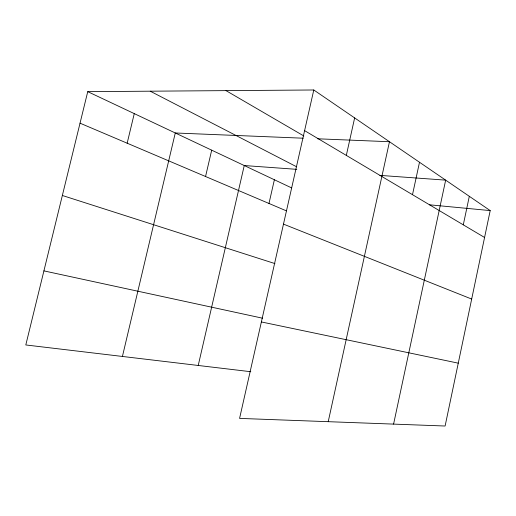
<?xml version="1.0" encoding="UTF-8"?>
<svg xmlns="http://www.w3.org/2000/svg" width="516" height="516" viewBox="0 0 516 516"><rect width="100%" height="100%" fill="white"/><g stroke="black" fill="none" stroke-linecap="round" stroke-linejoin="round"><path stroke-width="0.77" d="M313.786 89.984L490.2 210.593L445.108 426.016L239.579 418.399L313.786 89.984L87.746 91.654L25.8 344.959L250.782 371.72M463.291 224.841L469.315 196.312M393.585 424.107L445.663 180.142L379.899 175.375M412.497 194.687L419.502 162.256M328.221 421.688L389.47 141.726L317.585 138.791M346.32 155.4L354.647 117.919M268.984 203.465L274.377 179.755M198.221 365.47L244.255 165.539L296.797 169.345M205.555 176.511L211.695 150.169M122.421 356.453L175.279 132.98L303.195 138.204M127.162 143.203L134.27 113.617M429.318 204.781L490.2 210.593M261.373 321.945L458.266 363.161M43.918 270.881L262.586 318.204M62.352 195.48L274.931 263.586M283.478 224.118L471.682 299.061M80.038 123.176L286.335 210.838M87.746 91.654L291.527 187.856M150.24 91.19L296.687 166.823M226.008 90.629L303.86 135.985M304.601 130.632L484.576 237.476"/></g></svg>
